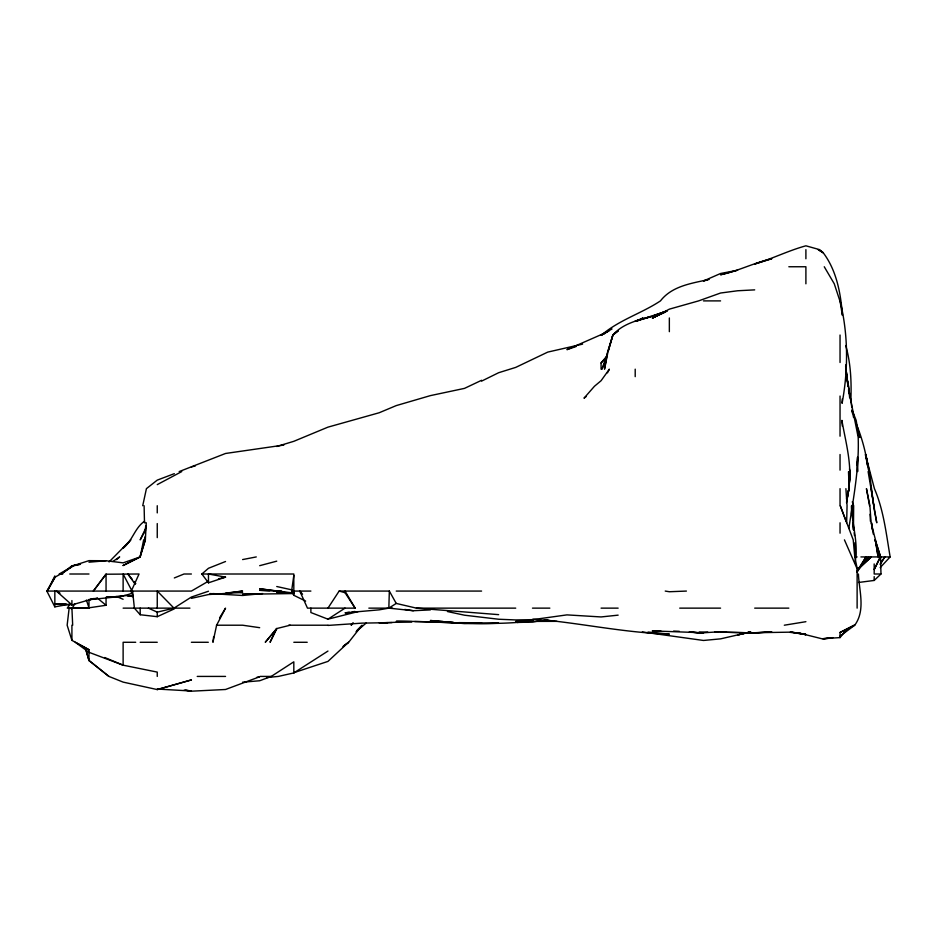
<?xml version="1.0" encoding="UTF-8"?>
<svg xmlns="http://www.w3.org/2000/svg" width="937" height="937" viewBox="0 0 937 937"><rect width="100%" height="100%" fill="white"/><g stroke="black" fill="none" stroke-linecap="round" stroke-linejoin="round"><path stroke-width="1.41" d="M857.683 457.361L857.589 471.58L857.121 462.281M846.638 522.799L847.06 505.722L845.9 488.657M327.962 608.136L339.135 591.071L389.335 591.071L388.843 608.136L379.169 609.846L345.027 612.845L349.29 612.248M850.784 401.879C851.651 383.069 850.901 363.72 845.748 345.53M842.234 399.045L842.094 403.308C848.372 369.541 848.29 334.322 840.044 300.894L842.304 315.113M143.654 539.864L140.187 556.929L123.122 565.515L140.187 556.929L145.352 539.864L146.266 522.799L144.497 522.799L144.099 505.722M857.554 457.127L857.121 464.986L857.636 457.127M840.044 396.035L840.044 436.185M144.567 539.864L144.802 537.018M145.141 532.755L145.715 525.634M848.84 528.48C853.396 498.273 859.276 468.231 858.187 437.45C853.701 413.803 848.09 390.319 845.689 366.32L847.973 386.243L845.701 366.32L846.006 369.166M848.571 488.657C852.611 465.689 845.783 442.885 841.894 420.373L842.34 426.066M213.659 636.586L212.945 642.278L216.611 625.213L225.536 608.148L219.574 617.905M305.638 601.074L293.82 595.3L291.606 591.071L293.82 575.412M854.966 562.622C858.913 543.542 851.885 524.79 851.569 505.722L851.522 514.261M846.521 502.876L848.934 488.657L850.152 471.58L849.437 468.957M607.656 353.518L604.517 369.166L607.551 352.101L612.892 335.024C622.273 323.968 637.418 320.208 650.969 316.612M142.729 505.722L146.418 488.657L157.252 480.119L174.329 473.665M846.591 498.613L848.981 488.657L850.011 471.58L848.934 488.657L846.615 501.459L848.934 488.657L848.594 471.58L848.981 488.657L846.603 498.613M140.187 556.063L145.352 539.864M607.481 353.413L601.905 369.166L605.103 362.607M131.309 591.071L139.051 574.006L106.057 574.217L93.36 591.071L106.057 574.006L106.057 591.071M880.194 556.929L874.186 569.544L880.604 556.929L875.275 539.864L878.11 556.929L875.463 539.864L871.105 522.799L869.899 505.722L866.444 488.657L869.548 505.722M145.832 528.046L140.187 539.864L145.563 530.108M54.838 575.927L47.354 591.071L54.838 577.59L46.85 591.071L54.838 606.86L70.486 604.025M607.457 372.844L609.378 369.166L601.074 380.727L594.48 386.243L583.997 398.19L586.269 396.48M857.121 572.296L865.999 556.929L857.121 570.961L868.669 556.929L858.889 568.349M880.241 564.25L884.786 556.929L880.241 564.097M74.972 603.592L71.915 608.64L69.139 608.136L67.148 625.213L71.915 640.369L88.98 649.716L88.98 660.538L108.926 676.42L123.122 682.113L157.252 689.573L191.394 679.911L157.252 689.573M70.357 603.662L67.265 608.136L88.98 608.136M831.506 637.675L822.979 638.706L840.044 637.593L840.044 632.475L854.731 625.213C865.706 610.268 859.17 590.931 858.397 574.006M840.044 637.593L846.322 629.711M276.743 628.61L265.265 642.278L276.743 628.563L290.177 625.213M601.074 369.166L601.074 362.947L606.555 356.435M352.968 623.07L351.152 625.213L353.144 623.07M880.171 567.599L890.15 556.929C886.215 533.879 883.743 510.372 874.432 488.657L865.413 454.515L867.662 465.9C865.671 451.002 861.454 436.455 855.762 422.564M601.074 362.947L605.817 358.016M357.067 630.238L362.092 625.213L348.693 642.278L342.93 646.565M109.067 561.942L130.805 539.864L123.122 548.18C132.445 540.907 134.834 527.695 144.614 521.183M356.072 631.69L366.367 622.894M858.538 582.474L874.186 580.448L880.967 574.006L880.604 556.929L875.041 539.864L877.852 550.37M859.147 568.49L871.328 556.929L859.299 567.611M208.471 582.814L208.471 574.006L225.536 577.133L208.471 582.814L201.865 574.006L208.471 568.279L225.536 561.509M116.528 559.623L119.667 556.929L112.862 561.439M840.044 636.141L854.731 625.213M71.915 565.796L61.292 574.006L71.915 566.768L71.915 565.796L80.441 564.156M343.973 645.71L348.541 642.278L327.962 661.405L293.82 672.696M242.613 682.195L259.678 680.754L271.261 676.42L293.82 661.815L293.82 672.918L278.348 676.42L266.858 677.533M293.82 672.918L327.962 651.063M345.027 608.136L327.962 619.181L358.157 611.568M498.648 614.649L416.403 608.136L396.234 603.428L388.843 608.136L368.85 608.136M208.471 581.174L191.394 591.071L46.85 591.071M609.249 330.667L601.624 335.024C619.134 319.939 641.611 313.415 660.456 300.894C672.11 285.855 691.834 283.314 709.18 279.425M181.755 471.58L157.252 484.616M59.172 574.006L71.915 566.768M54.838 577.262L60.647 574.006L62.732 574.006M612.048 328.957L601.074 335.024L605.009 333.443M840.044 632.475L853.994 625.213M637.465 320.887L643.11 317.959L636.528 320.864M481.583 380.293L464.518 388.375L430.376 395.625L396.234 405.604L379.169 412.76L327.962 427.143L293.82 441.315L276.743 446.48M481.583 381.125L498.648 372.715L515.725 367.398L547.747 352.101L582.58 344.137M132.609 591.071L134.389 608.136L140.187 614.742L157.252 616.687L174.329 608.863M665.411 312.115L652.281 317.959L666.722 311.037L652.281 316.261L666.722 311.271M179.178 471.58L225.536 453.473L283.852 445.052M174.329 577.953L184.003 574.006L191.394 574.006M645.722 317.959L666.722 311.166M652.281 316.273L666.722 310.955L652.62 317.959L669.346 309.151L698.592 300.894L720.565 293.023L737.63 290.763L754.695 289.873M94.227 598.415L71.915 604.904L56.384 591.071L59.968 593.156M607.633 331.803L566.932 349.653L576.126 346.514M140.187 556.929L123.122 562.856L106.057 560.736L88.98 560.642L71.915 566.124L80.441 564.32M208.471 591.235L191.394 597.045L173.977 608.136L157.252 612.154L148.397 608.136M132.211 593.215L123.122 596.225L88.98 599.703L97.518 598.216L106.057 605.267L106.057 597.982M636.469 321.063L651.145 316.601M635.204 321.004L650.981 316.601M750.76 631.925L720.565 638.858L703.488 640.463L642.325 631.948M736.318 270.582L720.565 274.764C738.169 271.086 754.226 262.665 771.76 258.764L754.695 264.023C772.123 258.835 788.415 250.589 805.902 245.81L819.711 249.675L822.979 252.639L818.306 249.675L822.979 252.639M259.678 565.679L276.743 561.158M191.394 466.919L195.341 465.935M707.423 279.999L703.488 280.959L720.565 273.499L737.63 270.231M218.426 578.82L225.536 577.133M191.394 598.356L208.471 594.55L225.536 593.437L242.613 591.071L225.536 593.144L242.613 592.571L239.767 592.336M256.832 677.334L259.678 676.76L225.536 689.491L191.394 691.19L184.284 690.054M242.613 559.565L256.281 556.929M539.899 620.727L532.79 622.051L517.142 622.461M88.98 599.774L97.518 598.251M805.902 621.688L784.304 625.213M106.057 605.267L88.98 607.82L71.915 608.136L72.676 625.213L71.915 625.213L71.915 640.369M352.136 611.849L354.982 611.451M832.934 637.64L822.979 639.034L798.792 632.979M262.524 593.566L242.613 595.475L209.888 593.566M556.976 621.348L515.725 621.442L532.79 620.833C493.647 625.975 454.047 622.086 414.728 621.571M618.139 615.152L601.074 616.944L566.932 614.883L532.79 619.638L515.725 619.943L498.648 619.24L464.518 615.211L447.441 611.533M517.142 622.367L532.79 620.938M88.98 562.2L106.057 560.736M517.142 622.039L521.417 621.711M411.882 621.723L379.169 622.871L387.695 622.648M443.178 621.524L430.376 620.517L464.518 623.609L498.648 623.222C464.447 624.487 430.47 620.938 396.234 621.348L411.882 621.606M517.142 622.203L524.263 621.735M726.245 632.006L720.565 632.135L754.695 632.92L771.76 631.878L754.695 632.744L788.837 632.182L805.902 634.372L797.375 633.025M392.544 608.136L388.843 608.136L413.299 610.725L430.376 609.905M391.971 622.613L362.092 623.128L327.962 625.424M686.411 591.071L669.346 591.739L665.235 591.071M259.678 593.742L242.613 594.281L293.82 593.554M66.222 603.908L54.838 604.213L71.915 604.693M707.751 632.018L699.213 632.018M714.872 631.843L720.565 631.702L703.488 632.78L652.281 630.906L660.819 630.894M481.583 622.824L458.825 622.636M788.837 266.752L805.902 266.752L805.902 283.817M703.488 300.894L720.565 300.894M855.188 556.929L857.121 556.929M860.916 556.929L890.15 556.929M69.748 574.006L88.98 574.006M201.865 574.006L293.82 574.006L293.82 595.3M880.967 574.006L874.186 574.006L874.186 563.933M291.606 591.071L310.885 591.071M396.234 591.071L481.583 591.071M123.122 608.136L134.014 608.136M134.389 608.136L173.977 608.136L157.252 591.071L157.252 608.136M174.329 608.136L189.93 608.136M355.111 608.136L345.027 592.676L345.027 591.071L355.111 608.136L307.465 608.136L299.77 591.071L302.557 594.21M416.403 608.136L515.725 608.136M532.474 608.136L549.855 608.136M601.074 608.136L618.139 608.136M679.723 608.136L720.565 608.136M754.695 608.136L788.837 608.136M216.506 625.213L242.613 625.213L259.678 627.685M288.737 625.213L327.962 625.213M135.713 642.278L123.122 642.278L123.122 665.176L157.252 672.098L157.252 676.42M140.187 642.278L157.252 642.278M191.394 642.278L208.295 642.278M293.82 642.278L307.207 642.278M197.227 676.42L225.536 676.42M260.146 676.42L271.261 676.42M720.565 632.135L754.695 632.92M269.633 590.685L259.678 590.31L276.743 591.071L259.678 588.776L293.82 593.074M273.897 590.778L276.743 590.837M679.302 631.327L673.621 631.081M212.734 593.578L225.536 594.199L219.844 593.636M157.252 689.046L191.394 691.014L185.713 690.136M277.961 590.778L281.615 591.001M648.017 632.042L669.346 634.091C627.24 632.932 586 624.183 544.174 619.931M447.441 621.863L453.133 622.25M532.79 619.181L549.855 620.692L545.592 619.943M689.257 631.96L703.488 633.271L690.686 632.042M124.539 595.323L133.077 596.6M404.772 609.437L413.299 610.725M794.529 632.58L790.266 631.901L805.902 634.665L797.375 632.791M127.385 595.569L133.077 596.494M127.385 595.358L133.077 596.377M276.743 586.515L292.391 589.982M339.135 591.071L345.027 592.676M327.962 619.181L310.885 612.54L310.885 608.136M116.551 596.529L123.122 599.258M104.733 657.516L123.122 665.176L88.98 652.304L75.288 642.278L88.98 649.716M108.926 676.42L88.98 660.456L85.736 649.271L88.98 660.538M132.246 579.324L127.842 574.006L135.244 584.243M134.014 581.455L135.783 583.587M822.979 252.44C836.647 270.325 840.665 293.187 842.457 315.113M824.255 266.752L834.281 283.817L840.044 301.386M389.335 591.071L396.234 603.428M131.403 589.853L123.122 574.065L123.122 591.071M130.84 591.071L133.288 596.33M857.121 568.806L844.436 539.864M851.991 409.867L856.172 420.373L859.006 437.45L857.121 426.347L859.897 437.45L857.121 427.752M878.192 551.67L879.691 555.618M846.146 521.476L840.255 505.722L853.22 539.864L854.79 556.929L857.121 568.15M852.283 501.787L853.654 505.722L853.466 529.909L852.939 522.799L853.806 529.909M86.403 600.09L88.98 607.82L88.98 599.446M873.671 506.776L876.763 522.799L868.119 471.58M846.498 376.276L848.606 386.243L849.625 397.616M853.584 417.527L852.108 410.418L852.459 413.264M848.547 389.078L851.019 401.879M868.529 470.163L865.823 454.515L869.325 471.58L873.741 505.722L871.176 488.657M873.307 534.172L871.539 522.799L872.347 529.909M845.607 366.32L846.029 369.166L845.701 364.903M848.535 390.506L848.887 393.353M854.157 532.755L854.509 535.601M851.288 403.308L851.792 407.572M870.04 514.261L870.438 521.37M854.989 542.71L855.551 556.929M874.186 576.63L874.186 580.448M857.121 567.705L857.121 608.136M840.044 335.024L840.044 362.49M840.044 454.515L840.044 470.151M840.044 488.657L840.044 505.254M840.044 522.799L840.044 533.188M805.902 249.675L805.902 258.788M669.346 317.959L669.346 331.675M635.204 369.166L635.204 376.651M157.252 505.722L157.252 512.902M157.252 523.572L157.252 537.627M157.252 612.154L157.252 616.687M140.187 608.136L140.187 614.742M71.915 600.558L71.915 604.904M54.838 591.071L54.838 606.86M612.892 335.024L607.937 352.101L612.88 335.024L618.139 330.89L612.88 335.024M276.743 628.504L270.055 642.278L276.743 628.563M750.432 631.889L737.63 634.97L750.432 631.936M123.122 596.131L106.057 597.267L123.122 596.225M293.82 592.945L276.743 592.348L293.82 592.957"/></g></svg>
